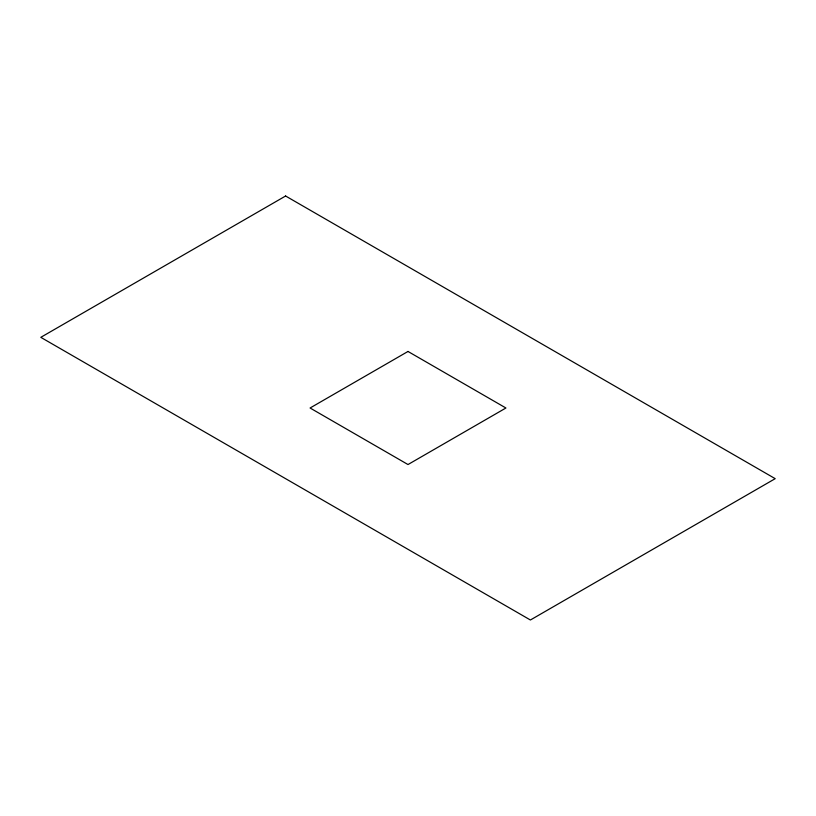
<?xml version="1.0" encoding="UTF-8"?>
<svg xmlns="http://www.w3.org/2000/svg" width="816" height="816" viewBox="0 0 816 816"><rect width="100%" height="100%" fill="white"/><g stroke="black" fill="none" stroke-linecap="round" stroke-linejoin="round"><path stroke-width="1.22" d="M285.6 196.003L40.8 337.334L530.4 619.997L775.2 478.666L285.6 196.003M408 351.461L310.08 408L408 464.539L505.92 408L408 351.461"/></g></svg>
